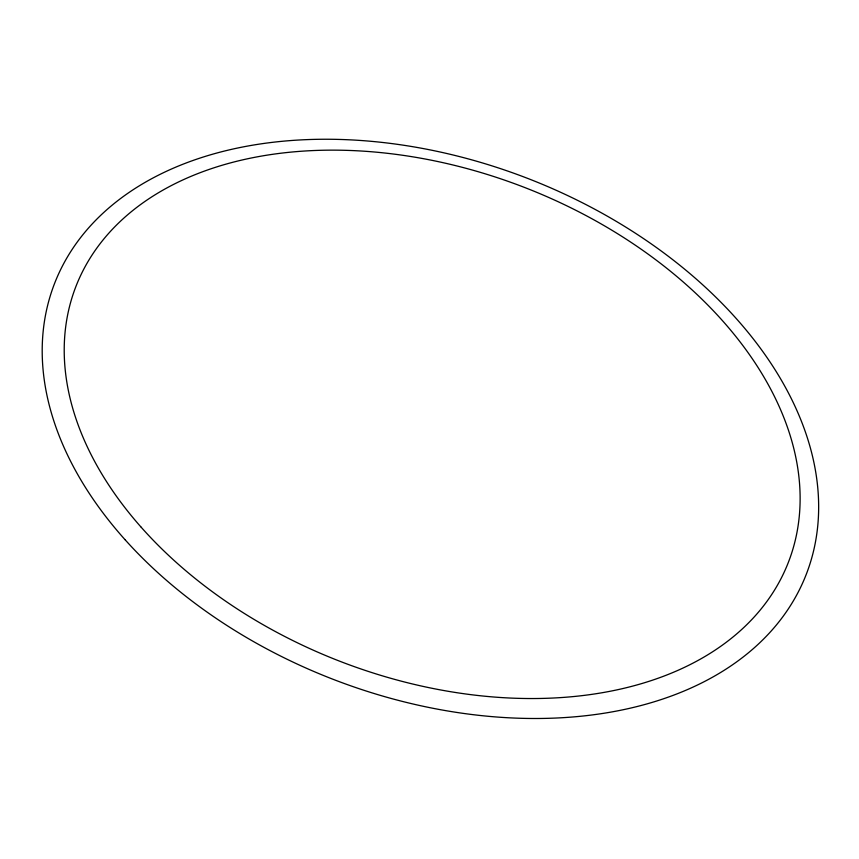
<?xml version="1.0" encoding="UTF-8"?>
<svg xmlns="http://www.w3.org/2000/svg" width="859" height="859" viewBox="0 0 859 859"><rect width="100%" height="100%" fill="white"/><g stroke="black" fill="none" stroke-linecap="round" stroke-linejoin="round"><path stroke-width="1.29" d="M124.984 539.624A403.011 268.684 21.1 0 0 790.688 605.251A403.011 268.684 21.1 0 0 375.608 141.735A403.011 268.684 21.1 0 0 124.984 539.624M140.693 526.685A381.997 254.264 21.1 0 0 772.391 593.472A381.997 254.264 21.1 0 0 383.425 152.87A381.997 254.264 21.1 0 0 140.693 526.685"/></g></svg>
